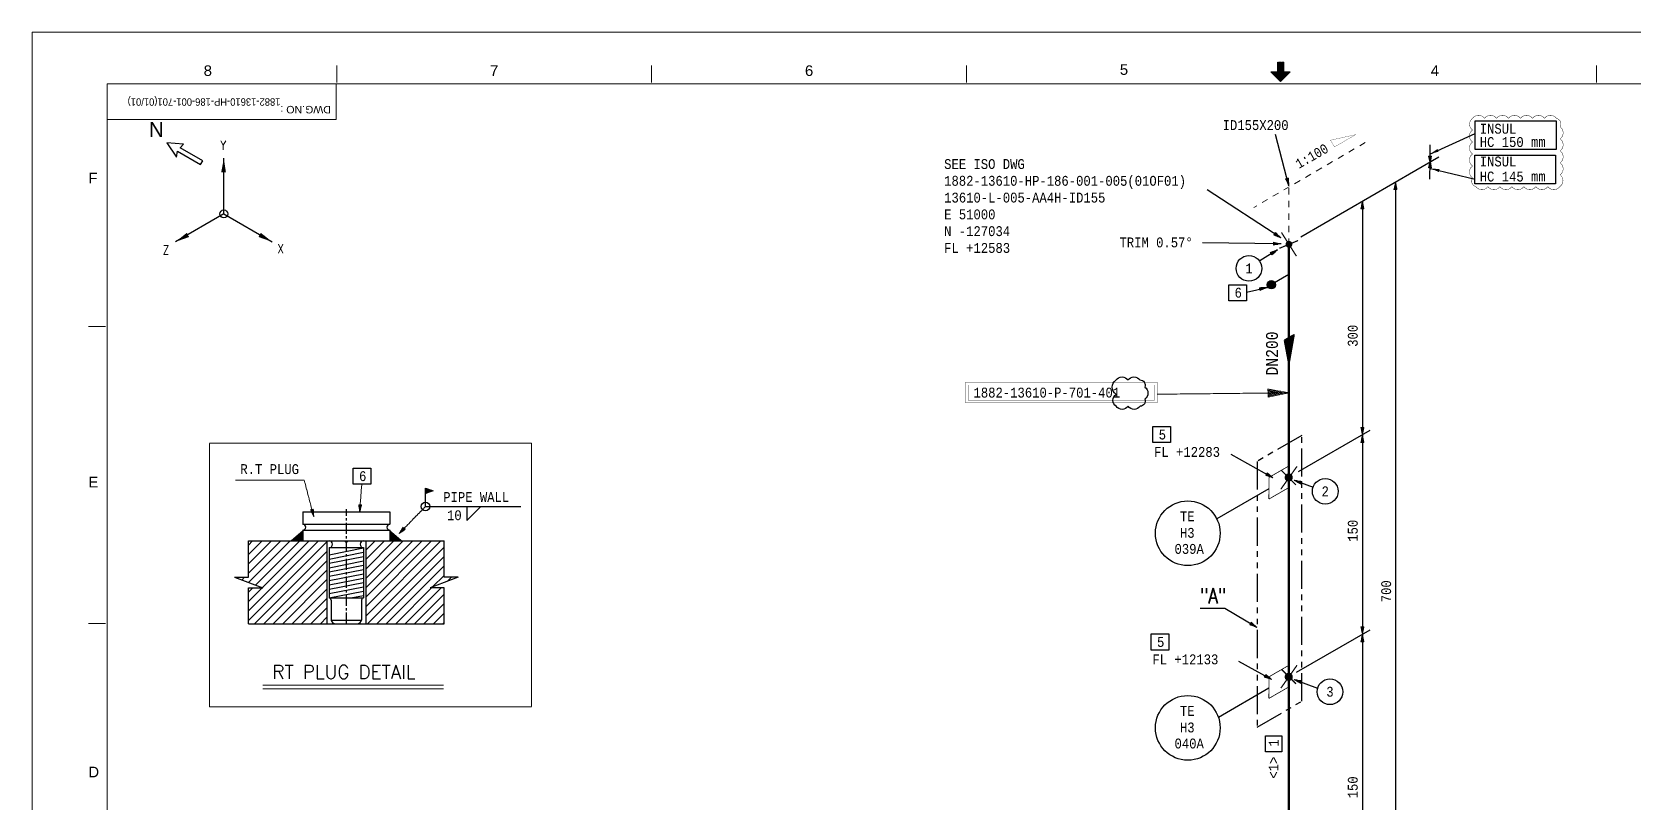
# Model space of a CAD drawing. Header units: inches. Extents: x 1009 to 1850, y 0 to 594.
# Drawn here: x 1009 to 1544, y 337 to 594 of the extents above; entities that cross this region are included whole.
import ezdxf
from ezdxf.enums import TextEntityAlignment as Align

# ---------------------------------------------------------------- set-up
doc = ezdxf.new("R2010")
doc.units = ezdxf.units.IN
doc.header["$MEASUREMENT"] = 0
for name, pattern in [('CENTER', [2, 1.25, -0.25, 0.25, -0.25]), ('Dashed', [4.18782, 2.09391, -2.09391]), ('PHANTOM2', [1.25, 0.625, -0.125, 0.125, -0.125, 0.125, -0.125]), ('Solid', [1, 1, 0])]:
    doc.linetypes.add(name, pattern=pattern)
for name, color, linetype in [('1', 7, 'Continuous'), ('2', 2, 'Continuous'), ('3', 3, 'Continuous'), ('4', 4, 'Continuous'), ('BG 0 -1', 7, 'Continuous'), ('Border', 7, 'Continuous'), ('CO', 7, 'Continuous'), ('DIM-LINES', 7, 'Continuous'), ('DIM-TEXT', 7, 'Continuous'), ('FITTINGS', 7, 'Continuous'), ('FRAME', 7, 'Continuous'), ('ISO-TEXT', 7, 'Continuous'), ('ISOTEXT', 7, 'Continuous'), ('NOZZLES', 7, 'Continuous'), ('Rev.4', 6, 'Continuous'), ('WELDS', 7, 'Continuous')]:
    doc.layers.add(name, color=color, linetype=linetype)
for name, color, linetype, lineweight in [('dottedUndimensionedPipe', 7, 'Dashed', 13), ('fittingDimension', 2, 'Solid', 13), ('materialLabel', 2, 'Solid', 13), ('spool', 2, 'Solid', 13), ('weldCyanLabel', 4, 'Solid', 13), ('weldDimension', 2, 'Solid', 13)]:
    doc.layers.add(name, color=color, linetype=linetype, lineweight=lineweight)
doc.styles.add('Arial', font='arial.ttf')
doc.styles.add('fixedText', font='MONOTXT8.shx', dxfattribs={"width": 0.85})
doc.styles.add('MONOTXT', font='MONOTXT.shx', dxfattribs={"width": 0.8})
doc.styles.add('ROMANS', font='romans.shx', dxfattribs={"width": 0.8})
doc.styles.get("Standard").update_dxf_attribs({"font": 'arial.ttf'})
doc.dimstyles.new('1-1', dxfattribs={"dimtxt": 2.5, "dimasz": 3, "dimexe": 1.2, "dimexo": 1.2, "dimtad": 1, "dimdec": 1, "dimzin": 12, "dimdsep": 46, "dimtxsty": 'ROMANS', "dimcen": 2.5, "dimclrd": 4, "dimclre": 4, "dimclrt": 2, "dimadec": 1, "dimazin": 3, "dimtfac": 1, "dimtdec": 1, "dimtmove": 0, "dimatfit": 3, "dimfxl": 1, "dimtfill": 1, "dimarcsym": 0})

# ---------------------------------------------------------------- blocks, each defined once
blk = doc.blocks.new('block56')
at = {"layer": 'FITTINGS', "color": 2, "linetype": 'ByBlock', "const_width": 0.35}
for points in [[(1.3, 0.8), (-1.3, -0.7)], [(1.1, 0.7), (-1.3, -0.7)], [(1, 0.6), (-1.1, -0.6)], [(0.8, 0.5), (-0.9, -0.5)], [(0.6, 0.4), (-0.7, -0.4)], [(0.4, 0.2), (-0.5, -0.3)], [(0.2, 0.1), (-0.3, -0.1)], [(-0.3, -0.1), (0, -3.1)], [(-0.1, 0), (0, -2.4)], [(0, 0), (-0.1, 0)], [(1.5, 0.9), (0, 0)], [(0, -7.6), (1.5, 0.9)], [(0, -6.8), (1.3, 0.8)], [(0, -6), (1.1, 0.7)], [(0, -5.3), (1, 0.6)], [(0, -4.6), (0.8, 0.5)], [(0, -3.8), (0.6, 0.4)], [(0, -3.1), (0.4, 0.2)], [(0, -2.4), (0.2, 0.1)], [(0, -7.6), (0, 0)], [(-1.3, -0.7), (0, -7.6)], [(-1.3, -0.7), (0, -6.8)], [(-1.1, -0.6), (0, -6)], [(-0.9, -0.5), (0, -5.3)], [(-0.7, -0.4), (0, -4.6)], [(-0.5, -0.3), (0, -3.8)]]:
    blk.add_lwpolyline(points, dxfattribs=at)
at = {"flags": 1}
for tag in ['Pipe Ref', 'Description']:
    blk.add_attdef(tag, (0, 0), '', height=1, dxfattribs=at)
blk = doc.blocks.new('block46')
at = {"layer": 'WELDS'}
h = blk.add_hatch(color=2, dxfattribs=at)
edge = h.paths.add_edge_path(flags=0)
edge.add_arc((0, 0), 1.15, 0, 360)
at = {"flags": 1}
for tag in ['Tag', 'Pipe Ref', 'Description', 'UCI', 'Key']:
    blk.add_attdef(tag, (0, 0), '', height=1, dxfattribs=at)

msp = doc.modelspace()

# ---------------------------------------------------------------- hatches: boundary and pattern name
at = {"linetype": 'Continuous'}
msp.add_hatch(color=2, dxfattribs=at).paths.add_polyline_path([(1421.92, 508.97), (1421.86, 509.08), (1421.82, 509.19), (1421.78, 509.3), (1421.75, 509.42), (1421.74, 509.54), (1421.73, 509.66), (1421.74, 509.78), (1421.75, 509.9), (1421.78, 510.02), (1421.82, 510.13), (1421.86, 510.24), (1421.92, 510.35), (1421.98, 510.45), (1422.06, 510.54), (1422.14, 510.63), (1422.23, 510.71), (1422.32, 510.79), (1422.42, 510.85), (1422.53, 510.91), (1422.64, 510.95), (1422.76, 510.99), (1422.87, 511.02), (1422.99, 511.03), (1423.11, 511.04), (1423.23, 511.03), (1423.35, 511.02), (1423.47, 510.99), (1423.58, 510.95), (1423.69, 510.91), (1423.8, 510.85), (1423.9, 510.79), (1424, 510.71), (1424.09, 510.63), (1424.17, 510.54), (1424.24, 510.45), (1424.31, 510.35), (1424.36, 510.24), (1424.41, 510.13), (1424.44, 510.02), (1424.47, 509.9), (1424.49, 509.78), (1424.49, 509.66), (1424.49, 509.54), (1424.47, 509.42), (1424.44, 509.3), (1424.41, 509.19), (1424.36, 509.08), (1424.31, 508.97), (1424.24, 508.87), (1424.17, 508.77), (1424.09, 508.68), (1424, 508.6), (1423.9, 508.53), (1423.8, 508.47), (1423.69, 508.41), (1423.58, 508.36), (1423.47, 508.33), (1423.35, 508.3), (1423.23, 508.29), (1423.11, 508.28), (1422.99, 508.29), (1422.87, 508.3), (1422.76, 508.33), (1422.64, 508.36), (1422.53, 508.41), (1422.42, 508.47), (1422.32, 508.53), (1422.23, 508.6), (1422.14, 508.68), (1422.06, 508.77), (1421.98, 508.87)])
at = {"layer": '4'}
for points in [[(1475.7, 552.57), (1476.1, 550.65), (1476.5, 552.57)], [(1475.7, 548.73), (1476.1, 550.65), (1476.5, 548.73)]]:
    msp.add_hatch(color=4, dxfattribs=at).paths.add_polyline_path(points)
h = msp.add_hatch(dxfattribs=at)
h.set_pattern_fill('ANSI31', color=4, scale=0.7, style=0)
h.set_pattern_definition([(45, (4388.4828, -12605.0414), (-1.57154482, 1.57154482), [])])
h.paths.add_polyline_path([(1142.27, 408.48), (1151.7, 412.02), (1146.99, 412.02), (1146.99, 424.18), (1120.99, 424.18), (1120.83, 424.01), (1120.83, 396.49), (1146.85, 396.49), (1146.99, 396.63), (1146.99, 408.48)])
h.paths.add_polyline_path([(1086.41, 408.48), (1081.69, 408.48), (1081.69, 396.49), (1107.85, 396.49), (1107.85, 424.18), (1081.69, 424.18), (1081.69, 412.02), (1076.98, 412.02)])
at = {"layer": 'weldCyanLabel'}
h = msp.add_hatch(color=2, dxfattribs=at)
h.dxf.hatch_style = 1
h.paths.add_polyline_path([(1140.75, 441.82), (1140.75, 439.93), (1143.42, 440.94)])
at = {"layer": 'WELDS'}
h = msp.add_hatch(color=2, dxfattribs=at)
edge = h.paths.add_edge_path(flags=0)
edge.add_arc((1428.91, 445.35), 1.38, 300, 660, ccw=False)
h = msp.add_hatch(color=2, dxfattribs=at)
edge = h.paths.add_edge_path(flags=0)
edge.add_arc((1428.91, 378.81), 1.38, 300, 660, ccw=False)

# ---------------------------------------------------------------- linework, layer by layer
at = {"color": 2}
for p, q in [((1428.95, 513.03), (1423.39, 509.82)), ((1099.82, 427.76), (1099.82, 424.18)), ((1128.86, 427.76), (1128.86, 424.18))]:
    msp.add_line(p, q, dxfattribs=at)
at = {"color": 2, "linetype": 'Continuous'}
msp.add_circle((1423.11, 509.66), 1.38, dxfattribs=at)
at = {"layer": '1', "color": 1, "linetype": 'CENTER', "ltscale": 3}
msp.add_line((1114.34, 396.49), (1114.34, 434.74), dxfattribs=at)
at = {"layer": '2', "color": 4}
for p, q in [((1428.96, 542.7), (1424.51, 559.79)), ((1426.27, 525.27), (1401.63, 541.33)), ((1426.35, 523.33), (1400.16, 523.63)), ((1425.15, 521.31), (1419.22, 517.64)), ((1423.66, 445.26), (1409.68, 452.96)), ((1430.75, 444.45), (1437.04, 442.1)), ((1418.27, 395.32), (1407.56, 401.58)), ((1423.18, 377.95), (1412.3, 383.92)), ((1430.75, 377.92), (1438.54, 375))]:
    msp.add_line(p, q, dxfattribs=at)
for points in [[(1491.15, 564.34), (1518.21, 564.34), (1518.21, 554.75), (1491.15, 554.75)], [(1491.08, 552.89), (1517.93, 552.89), (1517.93, 543.37), (1491.08, 543.37)], [(1408.88, 509.67), (1414.78, 509.67), (1414.78, 504.31), (1408.88, 504.31)], [(1383.55, 462.35), (1389.45, 462.35), (1389.45, 456.99), (1383.55, 456.99)], [(1116.63, 448.45), (1122.53, 448.45), (1122.53, 443.08), (1116.63, 443.08)], [(1383, 393.11), (1388.9, 393.11), (1388.9, 387.75), (1383, 387.75)], [(1421.11, 353.82), (1421.11, 359.09), (1426.66, 359.09), (1426.66, 353.82)]]:
    msp.add_lwpolyline(points, close=True, dxfattribs=at)
at = {"layer": '2', "color": 1}
msp.add_lwpolyline([(1371.26, 477.88, -0.520567), (1375.26, 477.88, -0.520567), (1379.26, 477.88, -0.520567), (1380.89, 475.51, -0.520567), (1380.89, 471.51, -0.520567), (1379.29, 469.11, -0.520567), (1375.29, 469.11, -0.520567), (1371.29, 469.11, -0.520567), (1371.26, 473.08, -0.520567)], format="xyb", close=True, dxfattribs=at)
at = {"layer": '2', "color": 4}
for centre in [(1415.63, 515.12), (1441.1, 440.72), (1442.67, 373.83)]:
    msp.add_circle(centre, 4.29, dxfattribs=at)
at = {"layer": '3', "color": 2}
for p, q in [((1140.75, 435.65), (1140.75, 441.82)), ((1140.75, 435.65), (1172.6, 435.65)), ((1154.52, 430.99), (1159.19, 435.65)), ((1154.52, 435.65), (1154.52, 430.99))]:
    msp.add_line(p, q, dxfattribs=at)
at = {"layer": '3', "color": 3}
for p, q in [((1099.82, 433.84), (1099.82, 429.72)), ((1099.82, 433.84), (1128.86, 433.84)), ((1128.86, 433.84), (1128.86, 429.72)), ((1099.82, 429.72), (1128.86, 429.72)), ((1081.69, 412.02), (1081.69, 424.18)), ((1081.69, 424.18), (1146.99, 424.18)), ((1099.82, 427.76), (1128.86, 427.76)), ((1107.85, 424.18), (1107.85, 396.49)), ((1120.83, 424.18), (1120.83, 396.49)), ((1146.99, 412.02), (1146.99, 424.18)), ((1108.57, 421.92), (1120.07, 421.92)), ((1108.57, 421.92), (1108.57, 405.15)), ((1108.57, 419.57), (1120.07, 421.86)), ((1108.57, 418.13), (1120.07, 420.42)), ((1108.57, 416.69), (1120.07, 418.98)), ((1108.57, 415.24), (1120.07, 417.54)), ((1120.07, 421.92), (1120.07, 405.15)), ((1076.98, 412.02), (1081.69, 412.02)), ((1076.98, 412.02), (1086.41, 408.48)), ((1108.57, 413.8), (1120.07, 416.09)), ((1108.57, 412.36), (1120.07, 414.65)), ((1108.57, 410.92), (1120.07, 413.21)), ((1108.57, 409.48), (1120.07, 411.77)), ((1151.7, 412.02), (1142.27, 408.48)), ((1151.7, 412.02), (1146.99, 412.02)), ((1081.69, 408.48), (1086.41, 408.48)), ((1081.69, 396.49), (1081.69, 408.48)), ((1108.57, 408.04), (1120.07, 410.33)), ((1108.57, 406.59), (1120.07, 408.89)), ((1108.57, 405.15), (1120.07, 407.44)), ((1146.99, 408.48), (1142.27, 408.48)), ((1146.99, 396.49), (1146.99, 408.48)), ((1108.57, 405.15), (1120.07, 405.15)), ((1109.27, 404.45), (1109.27, 397.77)), ((1115.8, 405.15), (1120.07, 406)), ((1119.41, 404.45), (1119.41, 397.77)), ((1081.69, 396.49), (1146.99, 396.49)), ((1109.27, 397.77), (1119.41, 397.77))]:
    msp.add_line(p, q, dxfattribs=at)
at = {"layer": '3'}
msp.add_line((1110.46, 396.49), (1118.21, 396.49), dxfattribs=at)
at = {"layer": '3', "color": 3}
msp.add_lwpolyline([(1114.05, 424.18, 0.589, 0.589, 1.191456), (1114.63, 424.18, 0, 0, 0)], format="xyseb", dxfattribs=at)
for centre, radius, start, end in [((1099.82, 428.74), 0.982, 270, 90), ((1128.86, 428.74), 0.982, 90, 270), ((1108.57, 423.05), 1.13, 270, 90), ((1120.07, 423.05), 1.13, 90, 270), ((1108.57, 404.45), 0.7, 0, 90), ((1120.11, 404.45), 0.703, 93.9739, 179.9026), ((1110.98, 398.17), 1.76, 193.1432, 252.9181), ((1117.7, 398.17), 1.76, 287.0819, 346.8568)]:
    msp.add_arc(centre, radius, start, end, dxfattribs=at)
at = {"layer": '4', "color": 4}
for p, q in [((1476.1, 550.65), (1476.1, 556.41)), ((1476.1, 550.65), (1475.7, 552.57)), ((1475.7, 552.57), (1476.5, 552.57)), ((1476.5, 552.57), (1476.1, 550.65)), ((1475.7, 548.73), (1476.1, 550.65)), ((1476.5, 548.73), (1475.7, 548.73)), ((1476.02, 544.89), (1476.1, 550.65)), ((1476.1, 550.65), (1476.5, 548.73))]:
    msp.add_line(p, q, dxfattribs=at)
at = {"layer": '4', "color": 2}
msp.add_line((1407.56, 401.58), (1399.35, 401.58), dxfattribs=at)
at = {"layer": '4', "color": 4, "const_width": 0.3}
for points in [[(1475.7, 552.57), (1476.1, 550.65), (1476.5, 552.57)], [(1476.5, 548.73), (1476.1, 550.65), (1475.7, 548.73)]]:
    msp.add_lwpolyline(points, close=True, dxfattribs=at)
at = {"layer": '4', "color": 2}
msp.add_circle((1140.75, 435.65), 1.44, dxfattribs=at)
at = {"layer": '4', "color": 4}
for points in [[(1099.82, 427.8), (1095.58, 424.18), (1099.82, 424.18)], [(1128.86, 427.8), (1133.1, 424.18), (1128.86, 424.18)]]:
    msp.add_solid(points, dxfattribs=at)
at = {"layer": 'BG 0 -1', "color": 7, "linetype": 'Continuous', "lineweight": 9}
for p, q in [((1009.42, 0), (1009.42, 594)), ((1009.42, 594), (1850.42, 594)), ((1425.12, 580.74), (1425.12, 583.92)), ((1425.12, 583.88), (1427.24, 581.76)), ((1425.12, 583.75), (1427.24, 581.63)), ((1425.12, 583.63), (1427.24, 581.51)), ((1425.12, 583.5), (1427.24, 581.38)), ((1425.12, 583.38), (1427.24, 581.26)), ((1425.12, 583.25), (1427.24, 581.13)), ((1425.12, 583.13), (1427.24, 581.01)), ((1425.12, 583), (1427.24, 580.88)), ((1425.12, 582.88), (1427.24, 580.76)), ((1425.2, 583.92), (1427.24, 581.88)), ((1425.33, 583.92), (1427.24, 582.01)), ((1425.45, 583.92), (1427.24, 582.13)), ((1425.58, 583.92), (1427.24, 582.26)), ((1425.7, 583.92), (1427.24, 582.38)), ((1425.83, 583.92), (1427.24, 582.51)), ((1425.95, 583.92), (1427.24, 582.63)), ((1426.08, 583.92), (1427.24, 582.76)), ((1426.18, 577.56), (1426.18, 583.22)), ((1426.2, 583.92), (1427.24, 582.88)), ((1426.33, 583.92), (1427.24, 583.01)), ((1426.45, 583.92), (1427.24, 583.13)), ((1426.58, 583.92), (1427.24, 583.26)), ((1426.7, 583.92), (1427.24, 583.38)), ((1426.83, 583.92), (1427.24, 583.51)), ((1426.95, 583.92), (1427.24, 583.63)), ((1427.08, 583.92), (1427.24, 583.76)), ((1427.2, 583.92), (1427.24, 583.88)), ((1427.24, 580.74), (1427.24, 583.92)), ((1111.12, 577.17), (1111.12, 582.83)), ((1216.25, 577.17), (1216.25, 582.83)), ((1321.37, 577.17), (1321.37, 582.83)), ((1422.99, 580.74), (1425.12, 580.74)), ((1426.18, 577.55), (1422.99, 580.74)), ((1423.01, 580.74), (1426.18, 577.56)), ((1423.13, 580.74), (1426.25, 577.62)), ((1423.26, 580.74), (1426.31, 577.68)), ((1423.38, 580.74), (1426.37, 577.75)), ((1423.51, 580.74), (1426.43, 577.81)), ((1423.63, 580.74), (1426.5, 577.87)), ((1423.76, 580.74), (1426.56, 577.93)), ((1423.88, 580.74), (1426.62, 578)), ((1424.01, 580.74), (1426.68, 578.06)), ((1424.13, 580.74), (1426.75, 578.12)), ((1424.26, 580.74), (1426.81, 578.18)), ((1424.38, 580.74), (1426.87, 578.25)), ((1424.51, 580.74), (1426.93, 578.31)), ((1424.63, 580.74), (1427, 578.37)), ((1424.76, 580.74), (1427.06, 578.44)), ((1424.88, 580.74), (1427.12, 578.5)), ((1425.01, 580.74), (1427.18, 578.56)), ((1425.12, 582.75), (1428.25, 579.62)), ((1425.12, 582.63), (1428.18, 579.56)), ((1425.12, 582.5), (1428.12, 579.5)), ((1425.12, 582.38), (1428.06, 579.44)), ((1425.12, 582.25), (1428, 579.37)), ((1425.12, 582.13), (1427.93, 579.31)), ((1425.12, 582), (1427.87, 579.25)), ((1425.12, 581.88), (1427.81, 579.19)), ((1425.12, 581.75), (1427.75, 579.12)), ((1425.12, 581.63), (1427.68, 579.06)), ((1425.12, 581.5), (1427.62, 579)), ((1425.12, 581.38), (1427.56, 578.94)), ((1425.12, 581.25), (1427.5, 578.87)), ((1425.12, 581.13), (1427.43, 578.81)), ((1425.12, 581), (1427.37, 578.75)), ((1425.12, 580.88), (1427.31, 578.69)), ((1425.12, 580.75), (1427.25, 578.62)), ((1429.36, 580.74), (1426.18, 577.55)), ((1427.24, 580.74), (1429.36, 580.74)), ((1427.26, 580.74), (1428.31, 579.69)), ((1427.38, 580.74), (1428.37, 579.75)), ((1427.51, 580.74), (1428.43, 579.81)), ((1427.63, 580.74), (1428.5, 579.87)), ((1427.76, 580.74), (1428.56, 579.94)), ((1427.88, 580.74), (1428.62, 580)), ((1428.01, 580.74), (1428.68, 580.06)), ((1428.13, 580.74), (1428.75, 580.12)), ((1428.26, 580.74), (1428.81, 580.19)), ((1428.38, 580.74), (1428.87, 580.25)), ((1428.51, 580.74), (1428.93, 580.31)), ((1428.63, 580.74), (1429, 580.37)), ((1428.76, 580.74), (1429.06, 580.44)), ((1428.89, 580.74), (1429.12, 580.5)), ((1429.01, 580.74), (1429.18, 580.56)), ((1429.14, 580.74), (1429.25, 580.62)), ((1429.26, 580.74), (1429.31, 580.69)), ((1531.62, 577.17), (1531.62, 582.83)), ((1825.35, 576.75), (1034.53, 576.75)), ((1034.53, 576.75), (1034.53, 18.11)), ((1110.95, 564.78), (1110.95, 576.75)), ((1110.95, 564.78), (1034.53, 564.78)), ((1033.91, 495.71), (1028.25, 495.71)), ((1033.91, 396.57), (1028.25, 396.57))]:
    msp.add_line(p, q, dxfattribs=at)
at = {"layer": 'Border', "color": 2}
for p, q in [((1432.94, 525.65), (1479.06, 552.36)), ((1455.96, 460.97), (1432.07, 447.18)), ((1422.3, 441.54), (1404.91, 431.49)), ((1455.96, 394.44), (1431.4, 380.26)), ((1422.3, 375), (1405.44, 365.27))]:
    msp.add_line(p, q, dxfattribs=at)
at = {"layer": 'Border', "color": 4}
msp.add_line((1453.5, 537.52), (1453.5, 266.08), dxfattribs=at)
at = {"layer": 'Border', "color": 3, "linetype": 'PHANTOM2', "ltscale": 15}
msp.add_lwpolyline([(1433.33, 459.37), (1418.33, 450.71), (1418.33, 362.02), (1433.33, 370.69)], close=True, dxfattribs=at)
at = {"layer": 'CO', "color": 2, "linetype": 'Continuous'}
for p, q in [((1120.83, 424.01), (1120.99, 424.18)), ((1146.85, 396.49), (1146.99, 396.63))]:
    msp.add_line(p, q, dxfattribs=at)
at = {"layer": 'DIM-LINES', "color": 4}
for p, q in [((1464.54, 543.9), (1464.54, 264.99)), ((1414.78, 507.18), (1421.66, 508.75))]:
    msp.add_line(p, q, dxfattribs=at)
at = {"layer": 'dottedUndimensionedPipe', "color": 2}
msp.add_line((1454.41, 557.09), (1417.23, 535.44), dxfattribs=at)
at = {"layer": 'dottedUndimensionedPipe', "color": 2, "flags": 128}
msp.add_lwpolyline([(1428.98, 523), (1428.98, 542.31)], dxfattribs=at)
at = {"layer": 'FITTINGS', "color": 2, "linetype": 'ByBlock', "const_width": 0.26}
for points in [[(1428.91, 449.16), (1422.32, 445.36)], [(1428.99, 442), (1428.91, 449.16)], [(1422.32, 445.36), (1422.28, 438.13)], [(1422.28, 438.13), (1428.99, 442)], [(1428.91, 382.63), (1422.32, 378.82)], [(1428.99, 375.47), (1428.91, 382.63)], [(1422.32, 378.82), (1422.28, 371.6)], [(1422.28, 371.6), (1428.99, 375.47)]]:
    msp.add_lwpolyline(points, dxfattribs=at)
at = {"layer": 'FRAME', "color": 2, "linetype": 'Continuous', "lineweight": 30}
for p, q in [((1054.42, 557), (1057.62, 552.2)), ((1060.02, 556.6), (1054.42, 557)), ((1058.82, 555.4), (1060.02, 556.6)), ((1057.62, 552.2), (1058.02, 554.2)), ((1058.02, 554.2), (1065.62, 549.8)), ((1066.42, 551), (1058.82, 555.4)), ((1065.62, 549.8), (1066.42, 551)), ((1073.44, 533.3), (1073.44, 551.91)), ((1073.44, 533.3), (1057.32, 523.99)), ((1073.44, 533.3), (1089.56, 523.99))]:
    msp.add_line(p, q, dxfattribs=at)
at = {"layer": 'FRAME', "color": 4, "linetype": 'ByBlock'}
msp.add_lwpolyline([(1442.87, 557.91, 0.08, 0.08, 0), (1444.2, 555.67, 0.08, 0.08, 0), (1451.24, 559.76, 0.08, 0.08, 0)], format="xyseb", close=True, dxfattribs=at)
at = {"layer": 'FRAME', "color": 2, "linetype": 'Continuous', "lineweight": 30}
msp.add_circle((1073.44, 533.3), 1.33, dxfattribs=at)
for points in [[(1072.57, 547.17), (1074.15, 547.14), (1073.44, 551.91)], [(1061.86, 525.6), (1061.09, 526.99), (1057.32, 523.99)], [(1085.02, 525.6), (1085.79, 526.99), (1089.56, 523.99)]]:
    msp.add_solid(points, dxfattribs=at)
at = {"layer": 'ISO-TEXT', "color": 2, "linetype": 'ByBlock', "const_width": 0.08, "flags": 128}
for points in [[(1320.99, 470.22), (1320.99, 477.12), (1384.99, 477.12), (1384.99, 470.22)], [(1321.89, 471.12), (1321.89, 476.22), (1384.09, 476.22), (1384.09, 471.12)]]:
    msp.add_lwpolyline(points, close=True, dxfattribs=at)
at = {"layer": 'ISOTEXT', "color": 2, "linetype": 'Continuous', "lineweight": 30}
for centre in [(1395.22, 426.72), (1395.22, 361.78)]:
    msp.add_circle(centre, 10.8, dxfattribs=at)
at = {"layer": 'materialLabel', "color": 4, "flags": 128}
for points in [[(1100.28, 444.48), (1103.47, 432.25)], [(1119.47, 443.04), (1118.79, 433.74)], [(1103.47, 432.25), (1103.31, 434.79), (1102.35, 434.53), (1103.47, 432.25), (1103.35, 432.74), (1103.21, 434.77)], [(1102.44, 434.56), (1103.35, 432.74), (1103.22, 433.22), (1103.12, 434.74)], [(1102.54, 434.58), (1103.22, 433.22), (1102.96, 434.18)], [(1103.09, 433.7), (1103.02, 434.71), (1102.64, 434.61), (1103.09, 433.7)], [(1102.96, 434.18), (1102.93, 434.69), (1102.73, 434.64), (1102.96, 434.18)], [(1118.79, 433.74), (1119.45, 436.19), (1118.46, 436.26), (1118.79, 433.74), (1118.82, 434.24), (1119.35, 436.2)], [(1118.56, 436.25), (1118.82, 434.24), (1118.86, 434.73), (1119.25, 436.21), (1118.66, 436.25), (1118.86, 434.73), (1118.92, 435.73)], [(1118.76, 436.24), (1118.89, 435.23)], [(1118.92, 435.73), (1119.05, 436.22), (1118.86, 436.23), (1118.92, 435.73)], [(1118.89, 435.23), (1119.15, 436.21)], [(1140.75, 435.65), (1131.93, 426.61)], [(1131.93, 426.61), (1134.01, 428.05), (1133.3, 428.75), (1131.93, 426.61), (1132.27, 426.97), (1133.94, 428.12)], [(1133.37, 428.68), (1132.27, 426.97), (1132.62, 427.32), (1133.87, 428.19)], [(1133.44, 428.61), (1132.62, 427.32), (1133.31, 428.04)], [(1132.96, 427.68), (1133.8, 428.26), (1133.51, 428.54), (1132.96, 427.68)], [(1133.31, 428.04), (1133.73, 428.33), (1133.58, 428.47), (1133.31, 428.04)]]:
    msp.add_lwpolyline(points, dxfattribs=at)
at = {"layer": 'NOZZLES', "const_width": 0.8}
msp.add_lwpolyline([(1428.98, 251.92), (1428.98, 523)], dxfattribs=at)
at = {"layer": 'Rev.4', "color": 1, "const_width": 0.132}
msp.add_lwpolyline([(1490.28, 565.17, -0.520567), (1494.28, 565.17, -0.520567), (1498.28, 565.17, -0.520567), (1502.28, 565.17, -0.520567), (1506.28, 565.17, -0.520567), (1510.28, 565.17, -0.520567), (1514.28, 565.17, -0.520567), (1518.28, 565.17, -0.520567), (1519.47, 562.36, -0.520567), (1519.47, 558.36, -0.520567), (1519.47, 554.36, -0.520567), (1519.47, 550.36, -0.520567), (1519.47, 546.36, -0.520567), (1519.4, 542.43, -0.520567), (1515.4, 542.43, -0.520567), (1511.4, 542.43, -0.520567), (1507.4, 542.43, -0.520567), (1503.4, 542.43, -0.520567), (1499.4, 542.43, -0.520567), (1495.4, 542.43, -0.520567), (1491.4, 542.43, -0.520567), (1490.28, 545.31, -0.520567), (1490.28, 549.31, -0.520567), (1490.28, 553.31, -0.520567), (1490.28, 557.31, -0.520567), (1490.28, 561.31, -0.520567)], format="xyb", close=True, dxfattribs=at)
at = {"layer": 'spool', "color": 4, "flags": 128}
for points in [[(1428.98, 473.6), (1422.01, 472.13), (1421.98, 474.92), (1428.98, 473.6)], [(1421.99, 474.64), (1427.58, 473.59)], [(1426.18, 473.57), (1422.01, 472.69), (1421.99, 474.36), (1426.18, 473.57)], [(1421.99, 474.08), (1424.79, 473.56)], [(1421.99, 473.81), (1423.39, 473.54)], [(1428.98, 473.6), (1423.39, 473.54), (1422, 473.25)], [(1424.79, 473.56), (1422, 472.97)], [(1427.58, 473.59), (1422.01, 472.41)]]:
    msp.add_lwpolyline(points, dxfattribs=at)
at = {"layer": 'weldCyanLabel'}
for p, q in [((1428.98, 473.6), (1384.99, 473.12)), ((1100.28, 444.48), (1077.3, 444.48))]:
    msp.add_line(p, q, dxfattribs=at)
at = {"layer": 'weldCyanLabel', "color": 2}
for p, q in [((1140.75, 441.82), (1143.42, 440.94)), ((1143.42, 440.94), (1140.75, 439.93)), ((1086.44, 374.77), (1146.82, 374.77)), ((1086.5, 376.08), (1146.79, 376.08))]:
    msp.add_line(p, q, dxfattribs=at)
msp.add_lwpolyline([(1068.67, 456.79), (1176.16, 456.79), (1176.16, 368.8), (1068.67, 368.8)], close=True, dxfattribs=at)
at = {"layer": 'weldDimension', "color": 4, "flags": 128}
for points in [[(1428.96, 542.7), (1427.84, 544.98), (1428.81, 545.24), (1428.96, 542.7), (1428.83, 543.18), (1427.94, 545.01), (1428.71, 545.21), (1428.83, 543.18), (1428.7, 543.66), (1428.04, 545.03), (1428.61, 545.18), (1428.7, 543.66), (1428.58, 544.14), (1428.13, 545.06)], [(1428.52, 545.16), (1428.58, 544.14), (1428.45, 544.63), (1428.23, 545.08), (1428.42, 545.13), (1428.45, 544.63)], [(1464.54, 543.9), (1465.04, 541.4), (1464.04, 541.4), (1464.54, 543.9)], [(1464.14, 541.4), (1464.54, 543.4)], [(1464.24, 541.4), (1464.54, 542.9)], [(1464.34, 541.4), (1464.54, 542.4)], [(1464.44, 541.4), (1464.54, 541.9)], [(1464.54, 543.9), (1464.54, 541.9), (1464.64, 541.4)], [(1464.54, 543.4), (1464.94, 541.4)], [(1464.54, 542.9), (1464.84, 541.4)], [(1464.54, 542.4), (1464.74, 541.4)], [(1453.5, 537.52), (1454, 535.03), (1453, 535.03), (1453.5, 537.52)], [(1453.1, 535.03), (1453.5, 537.02)], [(1453.2, 535.03), (1453.5, 536.52)], [(1453.3, 535.03), (1453.5, 536.02)], [(1453.4, 535.03), (1453.5, 535.53)], [(1453.5, 537.52), (1453.5, 535.53), (1453.6, 535.03)], [(1453.5, 537.02), (1453.9, 535.03)], [(1453.5, 536.52), (1453.8, 535.03)], [(1453.5, 536.02), (1453.7, 535.03)], [(1426.27, 525.27), (1423.92, 526.22), (1424.46, 527.06), (1426.27, 525.27), (1425.86, 525.55), (1423.97, 526.31), (1424.41, 526.97), (1425.86, 525.55), (1425.44, 525.82), (1424.03, 526.39)], [(1424.36, 526.89), (1425.44, 525.82), (1425.02, 526.09), (1424.08, 526.47)], [(1424.3, 526.81), (1425.02, 526.09), (1424.61, 526.37), (1424.14, 526.56), (1424.25, 526.72), (1424.61, 526.37)], [(1425.15, 521.31), (1423.28, 519.6), (1422.76, 520.45), (1425.15, 521.31), (1424.73, 521.05), (1423.23, 519.68), (1422.81, 520.36), (1424.73, 521.05), (1424.3, 520.8), (1423.17, 519.77)], [(1422.87, 520.28), (1424.3, 520.8), (1423.87, 520.54), (1423.12, 519.85), (1422.92, 520.19), (1423.87, 520.54), (1423.45, 520.28), (1423.07, 519.94), (1422.97, 520.11), (1423.45, 520.28)], [(1426.35, 523.33), (1423.85, 522.88), (1423.87, 523.87), (1426.35, 523.33)], [(1425.85, 523.34), (1423.85, 522.97)], [(1425.36, 523.35), (1423.86, 523.07), (1423.87, 523.67), (1425.36, 523.35)], [(1423.87, 523.57), (1424.86, 523.36), (1424.36, 523.36), (1423.86, 523.27), (1423.86, 523.47), (1424.36, 523.36)], [(1426.35, 523.33), (1424.86, 523.36), (1423.86, 523.17)], [(1423.87, 523.77), (1425.85, 523.34)], [(1421.66, 508.75), (1419.12, 508.68), (1419.34, 507.71), (1421.66, 508.75), (1421.17, 508.64), (1419.14, 508.58), (1419.32, 507.81), (1421.17, 508.64), (1420.68, 508.53), (1419.16, 508.49), (1419.29, 507.9), (1420.68, 508.53), (1420.2, 508.42), (1419.18, 508.39)], [(1419.27, 508), (1420.2, 508.42), (1419.71, 508.31), (1419.2, 508.29)], [(1419.25, 508.1), (1419.71, 508.31)], [(1453.5, 459.55), (1454, 462.04), (1453, 462.04), (1453.5, 459.55), (1453.5, 460.05), (1453.9, 462.04)], [(1453.1, 462.04), (1453.5, 460.05), (1453.5, 460.54), (1453.8, 462.04), (1453.2, 462.04), (1453.5, 460.54), (1453.5, 461.04), (1453.7, 462.04)], [(1453.3, 462.04), (1453.5, 461.04), (1453.5, 461.54), (1453.6, 462.04)], [(1453.4, 462.04), (1453.5, 461.54)], [(1453.5, 459.55), (1454, 457.06), (1453, 457.06), (1453.5, 459.55)], [(1453.1, 457.06), (1453.5, 459.05)], [(1453.2, 457.06), (1453.5, 458.55)], [(1453.3, 457.06), (1453.5, 458.05)], [(1453.4, 457.06), (1453.5, 457.55)], [(1453.5, 459.55), (1453.5, 457.55), (1453.6, 457.06)], [(1453.5, 459.05), (1453.9, 457.06)], [(1453.5, 458.55), (1453.8, 457.06)], [(1453.5, 458.05), (1453.7, 457.06)], [(1423.66, 445.26), (1421.24, 446.03), (1421.72, 446.91), (1423.66, 445.26), (1423.22, 445.5), (1421.29, 446.12), (1421.68, 446.82), (1423.22, 445.5), (1422.79, 445.74), (1421.34, 446.21)], [(1421.63, 446.73), (1422.79, 445.74), (1422.35, 445.99), (1421.38, 446.3), (1421.58, 446.64), (1422.35, 445.99), (1421.92, 446.23), (1421.43, 446.38), (1421.53, 446.56), (1421.92, 446.23)], [(1430.75, 444.45), (1433.26, 444.03), (1432.9, 443.1), (1430.75, 444.45), (1432.15, 443.92)], [(1432.94, 443.19), (1431.22, 444.27)], [(1431.22, 444.27), (1433.22, 443.94)], [(1432.97, 443.28), (1431.68, 444.1)], [(1431.68, 444.1), (1433.19, 443.84)], [(1432.15, 443.92), (1433.15, 443.75), (1433.01, 443.38), (1432.15, 443.92), (1432.61, 443.74), (1433.12, 443.66), (1433.04, 443.47), (1432.61, 443.74)], [(1418.27, 395.32), (1415.88, 396.16), (1416.38, 397.02), (1418.27, 395.32)], [(1417.85, 395.57), (1415.93, 396.25)], [(1417.42, 395.83), (1415.98, 396.33), (1416.28, 396.85), (1417.42, 395.83)], [(1418.27, 395.32), (1416.99, 396.08), (1416.03, 396.42), (1416.23, 396.76), (1416.99, 396.08), (1416.56, 396.34), (1416.08, 396.5), (1416.18, 396.68), (1416.56, 396.34)], [(1416.33, 396.93), (1417.85, 395.57)], [(1453.5, 393.02), (1454, 395.51), (1453, 395.51), (1453.5, 393.02), (1453.5, 393.51), (1453.9, 395.51)], [(1453.5, 393.02), (1454, 390.52), (1453, 390.52), (1453.5, 393.02)], [(1453.1, 395.51), (1453.5, 393.51), (1453.5, 394.01), (1453.8, 395.51), (1453.2, 395.51), (1453.5, 394.01), (1453.5, 394.51), (1453.7, 395.51)], [(1453.1, 390.52), (1453.5, 392.52)], [(1453.2, 390.52), (1453.5, 392.02)], [(1453.3, 395.51), (1453.5, 394.51), (1453.5, 395.01), (1453.6, 395.51)], [(1453.3, 390.52), (1453.5, 391.52)], [(1453.4, 395.51), (1453.5, 395.01)], [(1453.4, 390.52), (1453.5, 391.02)], [(1453.5, 393.02), (1453.5, 391.02), (1453.6, 390.52)], [(1453.5, 392.52), (1453.9, 390.52)], [(1453.5, 392.02), (1453.8, 390.52)], [(1453.5, 391.52), (1453.7, 390.52)], [(1423.18, 377.95), (1420.76, 378.73), (1421.25, 379.6), (1423.18, 377.95), (1422.74, 378.19), (1420.81, 378.82), (1421.2, 379.51), (1422.74, 378.19), (1422.31, 378.44), (1420.86, 378.9)], [(1421.15, 379.43), (1422.31, 378.44), (1421.87, 378.68), (1420.91, 378.99), (1421.1, 379.34), (1421.87, 378.68), (1421.44, 378.92), (1420.95, 379.08), (1421.05, 379.25), (1421.44, 378.92)], [(1430.75, 377.92), (1433.26, 377.5), (1432.9, 376.57), (1430.75, 377.92), (1432.15, 377.39)], [(1432.94, 376.66), (1431.22, 377.74)], [(1431.22, 377.74), (1433.22, 377.4)], [(1432.97, 376.75), (1431.68, 377.56)], [(1431.68, 377.56), (1433.19, 377.31)], [(1432.15, 377.39), (1433.15, 377.22), (1433.01, 376.85), (1432.15, 377.39), (1432.61, 377.21), (1433.12, 377.12), (1433.04, 376.94), (1432.61, 377.21)]]:
    msp.add_lwpolyline(points, dxfattribs=at)
at = {"layer": 'WELDS', "color": 2, "linetype": 'ByBlock', "const_width": 0.4}
for points in [[(1425.77, 521.81), (1432.04, 524.42)], [(1426.48, 527.11), (1431.48, 519.21)], [(1431.68, 449.06), (1426.28, 441.43)], [(1426.51, 447.7), (1431.32, 442.89)], [(1431.68, 382.66), (1426.28, 375.03)], [(1426.51, 381.3), (1431.32, 376.49)]]:
    msp.add_lwpolyline(points, dxfattribs=at)

# ---------------------------------------------------------------- block references
at = {"layer": 'FITTINGS', "xscale": 1.2, "yscale": 1.2, "zscale": 1.2}
msp.add_blockref('block56', (1428.97, 492), dxfattribs=at)
at = {"layer": 'WELDS'}
msp.add_blockref('block46', (1428.98, 523.16), dxfattribs=at)

# ---------------------------------------------------------------- texts
at = {"layer": '2', "style": 'fixedText', "width": 0.85}
for s, p in [('1', (1415.63, 515.12)), ('2', (1441.1, 440.72)), ('3', (1442.67, 373.83))]:
    msp.add_text(s, height=3.3, dxfattribs=at).set_placement(p, align=Align.MIDDLE_CENTER)
at = {"layer": '2', "style": 'ROMANS'}
msp.add_text('RT PLUG DETAIL', height=4.4787, dxfattribs=at).set_placement((1089.64, 378.19))
at = {"layer": '3', "lineweight": 30, "style": 'ROMANS', "width": 0.8}
msp.add_text('"A"', height=5.148, dxfattribs=at).set_placement((1399.29, 408.45), align=Align.TOP_LEFT)
at = {"layer": 'BG 0 -1', "color": 7, "style": 'Arial', "width": 1.008516}
for s, p in [('8', (1068.1, 581.12)), ('7', (1163.68, 581.12)), ('6', (1268.81, 581.12)), ('5', (1373.93, 581.46)), ('4', (1477.7, 581.12))]:
    msp.add_text(s, height=3.54, dxfattribs=at).set_placement(p, align=Align.MIDDLE)
at = {"layer": 'BG 0 -1', "color": 4, "style": 'Arial', "width": 1.010263}
msp.add_text('DWG.NO : ', height=2.5, rotation=180, dxfattribs=at).set_placement((1109.18, 568.1), align=Align.MIDDLE_LEFT)
at = {"layer": 'BG 0 -1', "color": 7, "style": 'Arial'}
for s, width, p in [('F', 0.993934, (1028.26, 543.5)), ('E', 1.004063, (1028.26, 442.02)), ('D', 0.992063, (1028.26, 345.28))]:
    msp.add_text(s, height=3.54, dxfattribs=dict(at, width=width)).set_placement(p)
at = {"layer": 'Border', "color": 2, "linetype": 'Continuous', "style": 'ROMANS', "width": 0.8}
for s, p in [('Y', (1072.34, 554.68)), ('Z', (1053.14, 519.76)), ('X', (1091.44, 520.22))]:
    msp.add_text(s, height=2.97, dxfattribs=at).set_placement(p)
at = {"layer": 'DIM-TEXT', "color": 2, "style": 'MONOTXT', "width": 0.8566}
for s, height, p in [('DN200', 3.96, (1425.3, 479.39)), ('300', 3.3, (1451.94, 488.96)), ('150', 3.3, (1451.94, 423.89)), ('700', 3.3, (1463.08, 403.7)), ('150', 3.3, (1451.94, 338.26))]:
    msp.add_text(s, height=height, rotation=90, dxfattribs=at).set_placement(p)
at = {"layer": 'fittingDimension', "style": 'fixedText', "width": 0.85}
msp.add_text('1:100', height=3.2, rotation=29.8376, dxfattribs=at).set_placement((1437.4, 551.22), align=Align.CENTER)
at = {"layer": 'FRAME', "color": 2, "style": 'Arial', "width": 0.9}
msp.add_text('1882-13610-HP-186-001-701(01/01)', height=2.5, rotation=180, dxfattribs=at).set_placement((1092.35, 571.9))
at = {"layer": 'FRAME', "color": 2, "style": 'Arial', "width": 0.992063}
msp.add_text('N', height=5, dxfattribs=at).set_placement((1048.42, 559))
at = {"layer": 'ISO-TEXT', "color": 2, "style": 'MONOTXT', "width": 0.8566}
for s, p in [('ID155X200', (1406.85, 561.3)), ('INSUL', (1492.67, 560.08)), ('HC 150 mm', (1492.67, 555.64)), ('SEE ISO DWG', (1313.89, 548.3)), ('INSUL', (1492.67, 549.15)), ('1882-13610-HP-186-001-005(01OF01)', (1313.89, 542.7)), ('HC 145 mm', (1492.67, 544.13)), ('13610-L-005-AA4H-ID155', (1313.89, 537.1)), ('E 51000', (1313.89, 531.5)), ('N -127034', (1313.89, 525.9)), ('TRIM 0.57%%D', (1372.41, 522.14)), ('FL +12583', (1313.89, 520.3)), ('6', (1410.84, 505.36)), ('1882-13610-P-701-401', (1323.69, 472.02)), ('5', (1385.51, 458.03)), ('FL +12283', (1383.95, 452.22)), ('R.T PLUG ', (1078.96, 446.49)), ('6', (1118.59, 444.13)), ('PIPE WALL', (1146.68, 437.17)), ('TE', (1392.6, 430.73)), ('H3', (1392.6, 425.21)), ('039A', (1390.79, 419.85)), ('5', (1384.95, 388.79)), ('FL +12133', (1383.4, 382.98)), ('TE', (1392.6, 365.79)), ('H3', (1392.6, 360.26)), ('040A', (1390.79, 354.91))]:
    msp.add_text(s, height=3.3, dxfattribs=at).set_placement(p)
msp.add_text('10', height=3.3, dxfattribs=at).set_placement((1150.39, 432.74), align=Align.MIDDLE)
for s, p in [('1', (1425.55, 355.53)), ('<1>', (1425.48, 344.84))]:
    msp.add_text(s, height=3.3, rotation=90, dxfattribs=at).set_placement(p)

# ---------------------------------------------------------------- leaders
at = {"layer": '4', "color": 4}
for points in [[(1476.04, 553.29), (1491.12, 560.15)], [(1476.23, 548.48), (1491.12, 544.85)]]:
    msp.add_leader(points, dimstyle='1-1', override={"dimgap": 0.625, "dimtad": 0}, dxfattribs=at)

doc.saveas('drawing.dxf')
